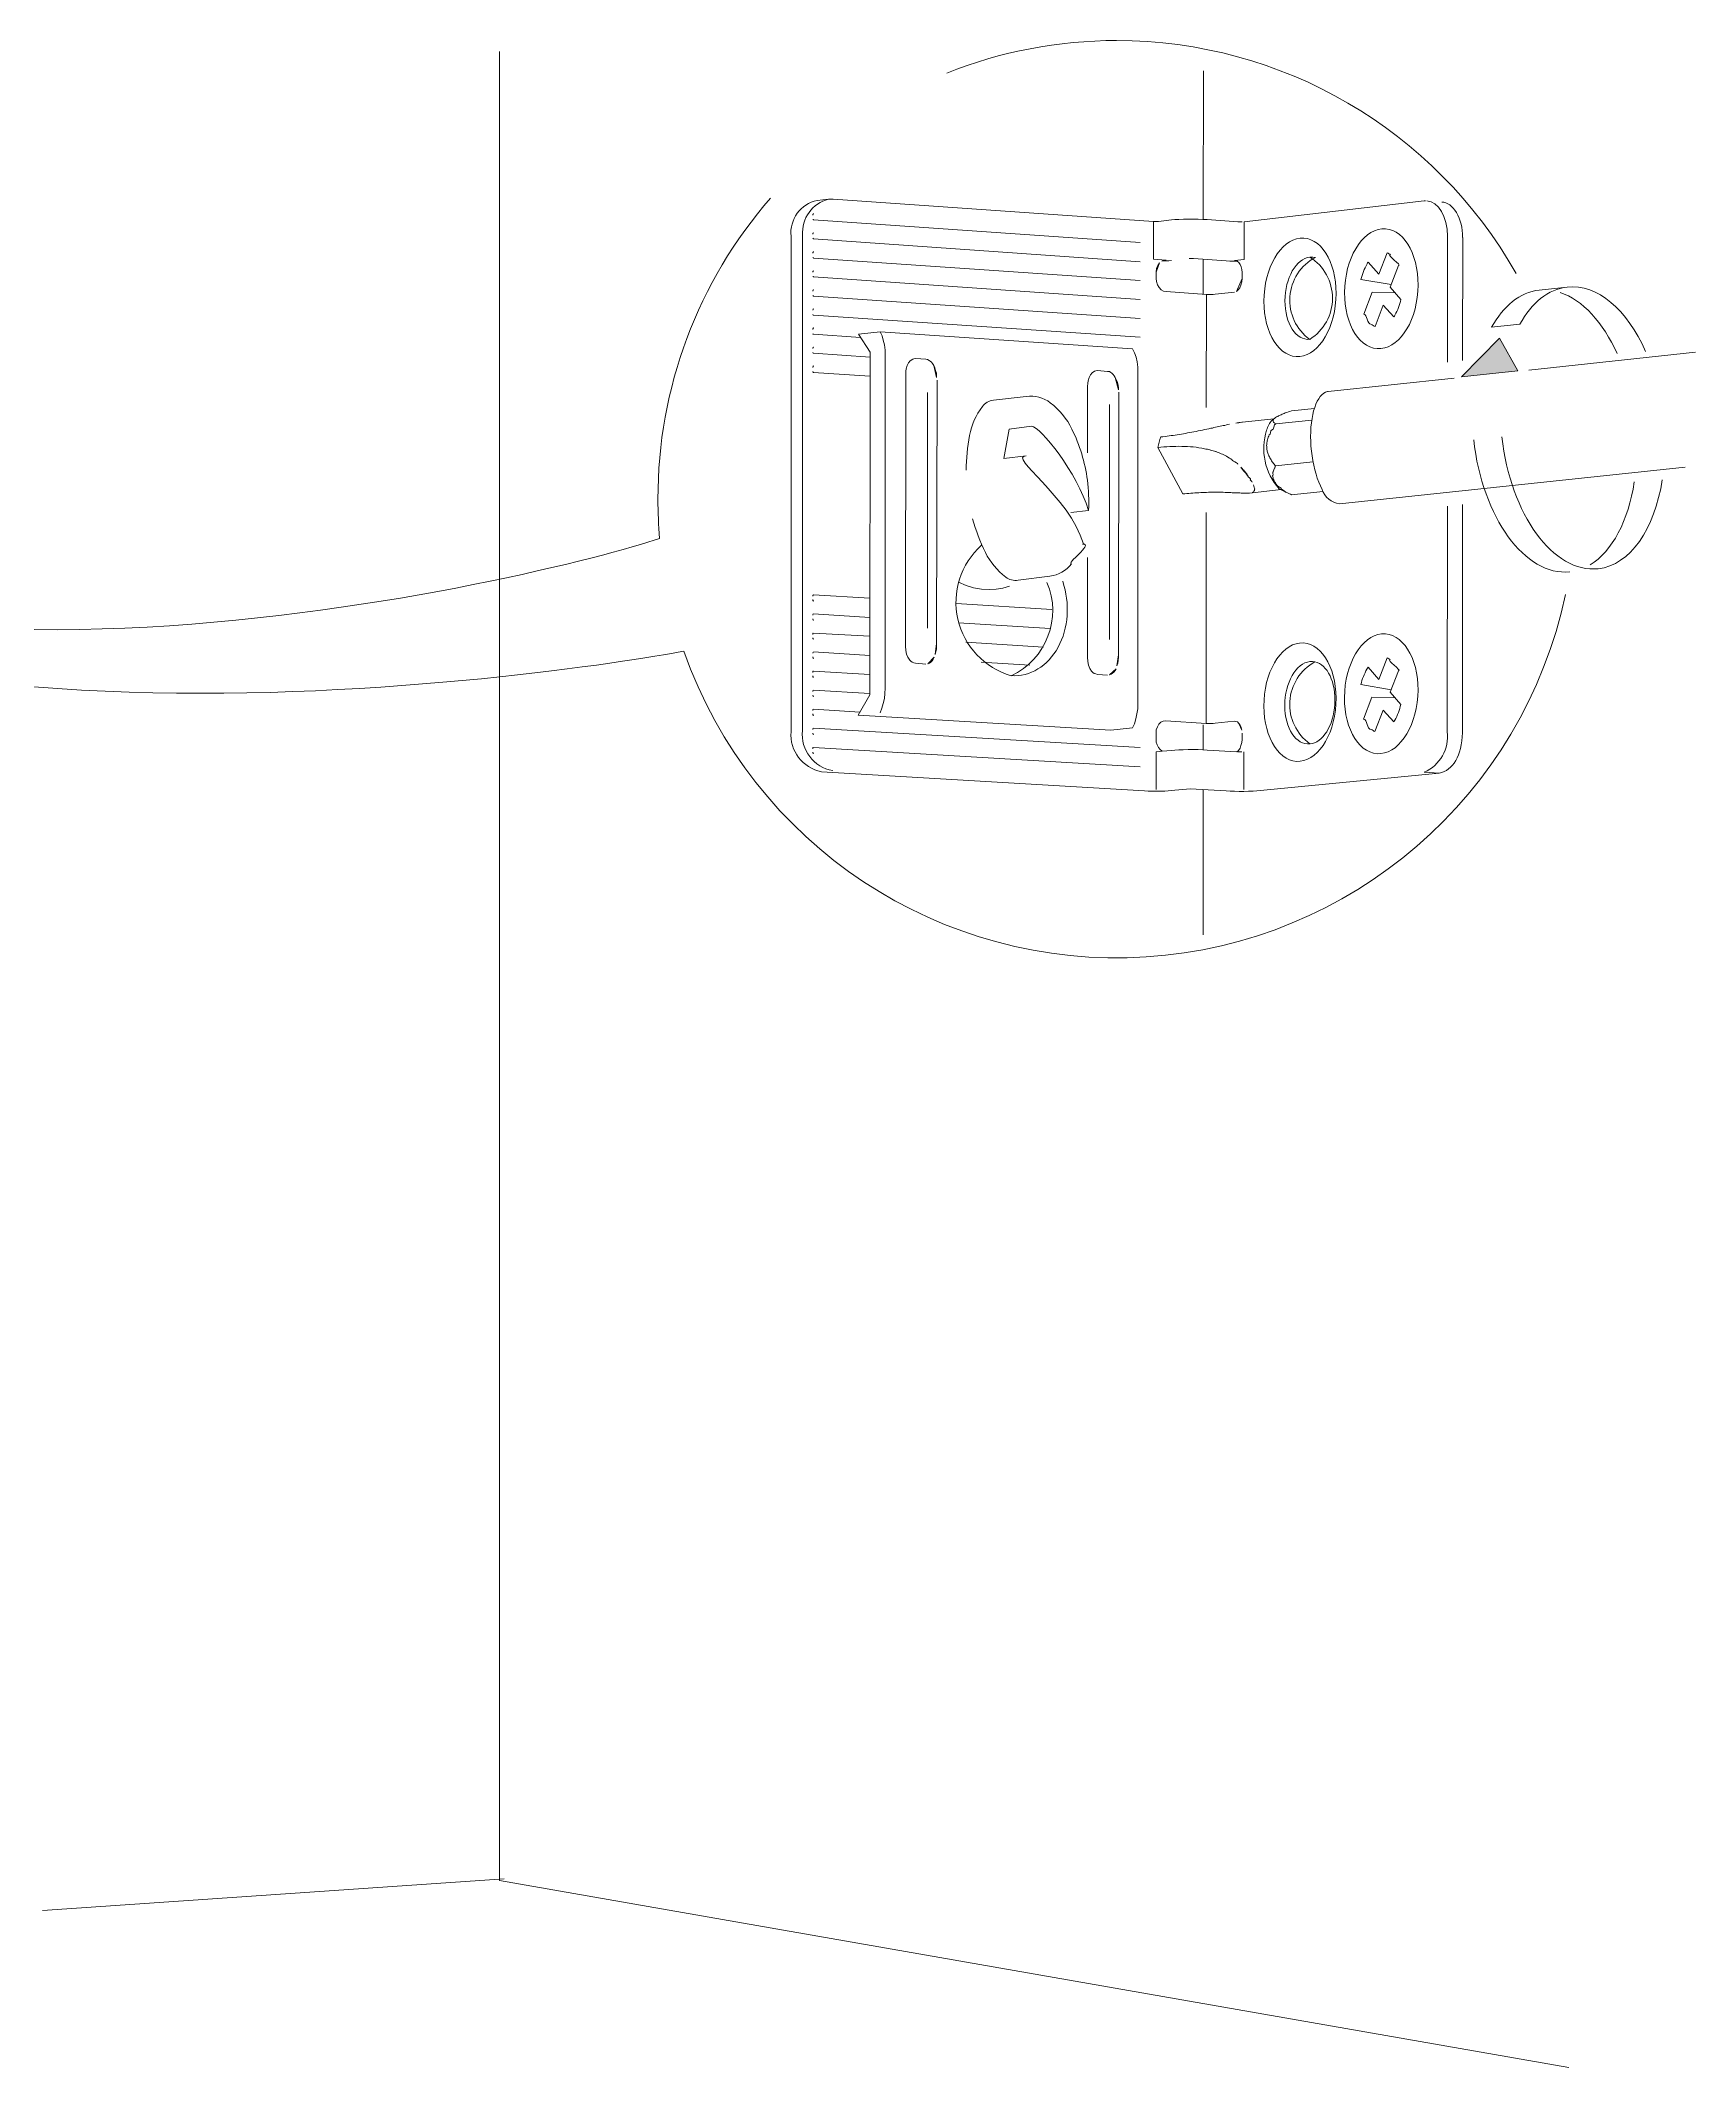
# Model space of a CAD drawing. Header units: metres. Extents: x -30.9 to 24.7, y -10.3 to 6.8.
# Drawn here: x 18.556 to 20.083, y -2.27 to -0.399 of the extents above; entities that cross this region are included whole.
import ezdxf

# ---------------------------------------------------------------- set-up
doc = ezdxf.new("R2010")
doc.units = ezdxf.units.M
doc.header["$MEASUREMENT"] = 0
doc.layers.add('PDF_Working_Num_Penna__7_Num_Penna__7', color=7, linetype='Continuous', lineweight=18)
doc.styles.add('GENERATED_STYLE_1', font='')
doc.styles.get('GENERATED_STYLE_1').set_extended_font_data('Arial')

msp = doc.modelspace()

# ---------------------------------------------------------------- hatches: boundary and pattern name
at = {"layer": 'PDF_Working_Num_Penna__7_Num_Penna__7', "linetype": 'Continuous', "lineweight": 18}
msp.add_hatch(color=7, dxfattribs=at).paths.add_polyline_path([(19.9026, -0.6737), (19.8674, -0.7094), (19.9194, -0.7037)])

# ---------------------------------------------------------------- linework, layer by layer
at = {"layer": 'PDF_Working_Num_Penna__7_Num_Penna__7', "color": 7, "linetype": 'Continuous', "lineweight": 18, "flags": 128}
for points in [[(19.9666, -2.2704), (18.9793, -2.0977), (18.9793, -0.4089)], [(19.6291, -0.4268), (19.629, -0.5639)], [(19.2872, -0.5452), (19.5829, -0.5659)], [(19.6668, -0.5661), (19.8329, -0.5469)], [(19.5707, -0.5853), (19.2693, -0.5644)], [(19.5998, -0.5644), (19.5876, -0.5659), (19.5866, -0.5659), (19.5854, -0.5659), (19.5841, -0.5659), (19.5829, -0.5659)], [(19.5996, -0.602), (19.5971, -0.6022), (19.5941, -0.6022), (19.5908, -0.6024), (19.5928, -0.6017), (19.5948, -0.6015), (19.5829, -0.6007), (19.5829, -0.5659)], [(19.5998, -0.5644), (19.6028, -0.5641), (19.6065, -0.5639), (19.6108, -0.5636), (19.6153, -0.5636), (19.6198, -0.5636), (19.6242, -0.5636), (19.6287, -0.5639), (19.6325, -0.5641), (19.6608, -0.5661)], [(19.6578, -0.602), (19.6668, -0.601), (19.6668, -0.5661)], [(19.8546, -0.5795), (19.8545, -0.6957)], [(19.5707, -0.603), (19.2693, -0.582)], [(19.8685, -0.5806), (19.8684, -0.6942)], [(19.5707, -0.6204), (19.2693, -0.5997)], [(19.5707, -0.6378), (19.2693, -0.6171)], [(19.5856, -0.6127), (19.5856, -0.6184), (19.5859, -0.6214), (19.5868, -0.6244), (19.5883, -0.6269), (19.5901, -0.6289), (19.5923, -0.6301), (19.5948, -0.6306), (19.6319, -0.6333)], [(19.6501, -0.6022), (19.62, -0.6)], [(19.629, -0.6007), (19.629, -0.6331)], [(19.6501, -0.6022), (19.6534, -0.6024), (19.6568, -0.6024), (19.6603, -0.6024), (19.6619, -0.6037), (19.663, -0.6055), (19.6641, -0.6077), (19.6646, -0.6102), (19.6648, -0.6129), (19.6648, -0.6186)], [(19.5707, -0.6553), (19.2693, -0.6348)], [(19.6319, -0.6333), (19.6318, -0.7376)], [(19.6319, -0.6333), (19.6339, -0.6333), (19.6362, -0.6333), (19.6381, -0.6333), (19.6399, -0.6331), (19.6578, -0.6311)], [(19.7771, -0.6514), (19.7849, -0.6311)], [(19.8061, -0.6316), (19.7849, -0.6312)], [(19.9651, -0.6264), (19.9391, -0.6292)], [(19.5707, -0.6727), (19.2693, -0.6525)], [(19.7876, -0.6628), (19.7952, -0.643)], [(19.3126, -0.6729), (19.2693, -0.6699)], [(19.3214, -0.6864), (19.3107, -0.6699), (19.3306, -0.6677)], [(19.3306, -0.6677), (19.3324, -0.6715), (19.3336, -0.6754), (19.3346, -0.6799), (19.3353, -0.6846), (19.3353, -0.6894)], [(19.5687, -0.7051), (19.5685, -0.7003), (19.5679, -0.6956), (19.5669, -0.6911), (19.5654, -0.6871), (19.5637, -0.6834), (19.3306, -0.6677)], [(19.8952, -0.6636), (19.9212, -0.6608)], [(19.3214, -0.6911), (19.2693, -0.6876)], [(19.3104, -1.0216), (19.3212, -1.0029), (19.3214, -0.6864)], [(19.3353, -0.6894), (19.3353, -0.9967)], [(19.3801, -0.6988), (19.3791, -0.6971), (19.3782, -0.6958), (19.3769, -0.6949), (19.3759, -0.6941), (19.3744, -0.6933), (19.3729, -0.6931), (19.3635, -0.6924), (19.3619, -0.6926), (19.3608, -0.6929), (19.3585, -0.6944), (19.3568, -0.6964), (19.3555, -0.6988), (19.3547, -0.7018), (19.3543, -0.7041), (19.3543, -0.7071), (19.354, -0.9581)], [(19.9295, -0.7031), (20.0834, -0.6865)], [(19.3212, -0.7088), (19.2693, -0.7053)], [(19.5478, -0.7098), (19.5468, -0.7083), (19.5458, -0.7071), (19.5447, -0.706), (19.5437, -0.7053), (19.5423, -0.7045), (19.5407, -0.7043), (19.5313, -0.7036), (19.5298, -0.7038), (19.5286, -0.7041), (19.5263, -0.7056), (19.5249, -0.7076), (19.5236, -0.71), (19.5226, -0.713), (19.5224, -0.7153), (19.5221, -0.7182), (19.5221, -0.7794)], [(19.5687, -0.7051), (19.5685, -1.0109)], [(19.7444, -0.7229), (19.8605, -0.7105)], [(19.3744, -0.7238), (19.3744, -0.9414)], [(19.3832, -0.7123), (19.3828, -0.9556)], [(19.551, -0.7235), (19.5507, -0.9658)], [(19.5423, -0.7349), (19.5423, -0.9519)], [(19.6651, -0.7512), (19.6942, -0.7481)], [(19.4656, -0.7823), (19.445, -0.7848), (19.4498, -0.7576), (19.4705, -0.755)], [(19.696, -0.7527), (19.7292, -0.7492)], [(19.7008, -0.8135), (19.6718, -0.8166)], [(19.7101, -0.8182), (19.7398, -0.8151)], [(19.6318, -0.8347), (19.6317, -1.0293)], [(19.8684, -0.8272), (19.8683, -1.038)], [(19.5221, -0.876), (19.5221, -0.9683)], [(19.2684, -0.9117), (19.2685, -0.9113), (19.2688, -0.9108), (19.2693, -0.9105), (19.3212, -0.9137)], [(19.4031, -0.8988), (19.41, -0.9021), (19.417, -0.9041), (19.4242, -0.9055), (19.4312, -0.9058)], [(19.4312, -0.9058), (19.4377, -0.9055), (19.444, -0.9043), (19.4502, -0.9026)], [(19.3212, -0.9314), (19.2693, -0.9282)], [(19.4893, -0.9242), (19.4009, -0.9187)], [(19.3212, -0.9489), (19.2693, -0.9459)], [(19.4875, -0.9417), (19.4031, -0.9364)], [(19.4815, -0.9588), (19.4098, -0.9543)], [(19.3212, -0.9665), (19.2693, -0.9633)], [(19.354, -0.9581), (19.3543, -0.9621), (19.355, -0.9653), (19.3562, -0.9683), (19.358, -0.9708), (19.359, -0.972), (19.3602, -0.9728), (19.3617, -0.9735), (19.3632, -0.9738), (19.3729, -0.9745)], [(19.4688, -0.9755), (19.424, -0.9728)], [(19.5221, -0.9683), (19.5224, -0.9722), (19.5231, -0.9755), (19.5243, -0.9785), (19.5259, -0.981), (19.5271, -0.9822), (19.5283, -0.9832), (19.5298, -0.9837), (19.5313, -0.9842), (19.5407, -0.9847)], [(19.2684, -0.9822), (19.2685, -0.9815), (19.2688, -0.981), (19.2693, -0.981), (19.3212, -0.9842)], [(19.3212, -1.0017), (19.2693, -0.9987)], [(19.3353, -0.9967), (19.3351, -1.0017), (19.3346, -1.0064), (19.3336, -1.0111), (19.3321, -1.0153), (19.3306, -1.0196)], [(19.7769, -1.0254), (19.7847, -1.0052)], [(19.806, -1.0056), (19.7847, -1.0052)], [(19.3122, -1.0188), (19.2693, -1.0161)], [(19.5437, -1.0355), (19.3104, -1.0216)], [(19.5685, -1.0109), (19.5685, -1.0158), (19.5677, -1.0206), (19.5667, -1.0251), (19.5654, -1.0296), (19.5637, -1.0335)], [(19.5854, -1.044), (19.5854, -1.038), (19.5856, -1.0353), (19.5866, -1.0326), (19.5881, -1.03), (19.5899, -1.0283), (19.5921, -1.0273), (19.5945, -1.0271)], [(19.5945, -1.0271), (19.6317, -1.0293), (19.6337, -1.0293), (19.6359, -1.0293), (19.6381, -1.0293), (19.6399, -1.0291)], [(19.6619, -1.0293), (19.6606, -1.028), (19.659, -1.0275), (19.6576, -1.0273), (19.6399, -1.0291)], [(19.7875, -1.0368), (19.7951, -1.017)], [(19.5707, -1.0517), (19.2693, -1.0338)], [(19.5637, -1.0335), (19.5437, -1.0355)], [(19.5996, -1.0542), (19.5911, -1.0549), (19.5891, -1.0535), (19.5876, -1.0517), (19.5864, -1.0492), (19.5856, -1.0467), (19.5854, -1.044)], [(19.629, -1.0306), (19.629, -1.0537)], [(19.6601, -1.0555), (19.6616, -1.0542), (19.663, -1.0522), (19.6638, -1.0497), (19.6646, -1.0469), (19.6648, -1.0442), (19.6648, -1.0383)], [(19.5707, -1.0694), (19.2693, -1.0515)], [(19.5911, -1.0549), (19.5854, -1.0557), (19.5854, -1.0905)], [(19.5996, -1.0542), (19.6028, -1.054), (19.6065, -1.0537), (19.6105, -1.0537), (19.615, -1.0535), (19.6198, -1.0535), (19.6242, -1.0535), (19.6285, -1.0537), (19.6325, -1.054), (19.6601, -1.0555)], [(19.6665, -1.0557), (19.6665, -1.0905)], [(19.629, -1.0903), (19.6289, -1.2246)], [(18.9837, -2.0961), (18.5572, -2.1255)]]:
    msp.add_lwpolyline(points, dxfattribs=at)
for points in [[(19.9178, -0.614, 0.270633), (19.549, -0.3988, 0.095412), (19.3921, -0.4288)], [(19.2296, -0.5442, 0.181818), (19.1255, -0.8223, 0.021111), (19.1271, -0.8585)], [(19.8544, -0.8287), (19.8543, -1.037, -0.333204), (19.8329, -1.0744), (19.8469, -1.0754), (19.6785, -1.0916), (19.675, -1.0918), (19.6708, -1.0918), (19.6665, -1.0921), (19.6621, -1.0921), (19.6578, -1.0918), (19.6539, -1.0918), (19.6501, -1.0916), (19.617, -1.0896), (19.5993, -1.0913), (19.5966, -1.0916), (19.5934, -1.0918), (19.5896, -1.0918), (19.5859, -1.0918), (19.5819, -1.0918), (19.5781, -1.0918), (19.5747, -1.0916), (19.2765, -1.0739, -0.381331), (19.2484, -1.037), (19.2484, -0.5795, -0.38256), (19.2726, -0.5464), (19.2831, -0.5452), (19.2853, -0.5452), (19.2872, -0.5452)], [(19.2831, -0.5452, 0.364433), (19.2591, -0.5786), (19.2589, -1.036, 0.393558), (19.287, -1.0729)], [(19.8025, -0.6241), (19.7746, -0.6195, -0.069945), (19.7802, -0.6051, -0.022065), (19.7813, -0.6033), (19.7912, -0.6146), (19.7988, -0.5949, -0.093355), (19.8019, -0.5966)], [(19.7952, -0.643), (19.8049, -0.654, 0.017785), (19.8059, -0.6524, 0.070013), (19.8115, -0.6378), (19.8016, -0.6265), (19.8092, -0.6066)], [(19.5066, -0.8347), (19.5231, -0.8326, 0.044632), (19.522, -0.8046, 0.08067), (19.5077, -0.7575, 0.117457), (19.4878, -0.7333, 0.199848), (19.4656, -0.7275), (19.4353, -0.7308, 0.197044), (19.4251, -0.7367, 0.116051), (19.4132, -0.7635, 0.046299), (19.4102, -0.7956)], [(20.0738, -0.7928), (19.7549, -0.8266, -0.29684), (19.7387, -0.8132), (19.7372, -0.8101), (19.7357, -0.8066), (19.7343, -0.803), (19.7331, -0.7992), (19.732, -0.7951), (19.731, -0.791), (19.7301, -0.7867), (19.7294, -0.7823), (19.7289, -0.7778), (19.7284, -0.7733), (19.7282, -0.7689), (19.7281, -0.7644), (19.7282, -0.7601), (19.7284, -0.7559), (19.7288, -0.7518), (19.7294, -0.7479), (19.7301, -0.7442), (19.7309, -0.7407), (19.7319, -0.7375), (19.733, -0.7345), (19.7342, -0.7318), (19.7356, -0.7295), (19.737, -0.7274), (19.7386, -0.7258), (19.7402, -0.7245), (19.7419, -0.7236), (19.7437, -0.723), (19.7444, -0.7229)], [(19.7098, -0.8181), (19.699, -0.8126, -0.267764), (19.6875, -0.7586, -0.147919), (19.6927, -0.7494), (19.695, -0.7475)], [(19.6957, -0.747, -0.021136), (19.6977, -0.7458, -0.032441), (19.7009, -0.7443, -0.015837), (19.7046, -0.7427, -0.002921), (19.7105, -0.7407), (19.7316, -0.7384)], [(19.5871, -0.7745, -0.072693), (19.5899, -0.7648, 0.008637), (19.605, -0.7628, 0.007381), (19.6126, -0.7615, 0.005853), (19.6204, -0.7601, 0.003304), (19.6282, -0.7585, 0.00538), (19.6361, -0.7568)], [(19.6899, -0.7629, 0.040235), (19.6883, -0.7674, 0.037136), (19.6876, -0.771, 0.039484), (19.6876, -0.7746, 0.045124), (19.6881, -0.7781, 0.039701), (19.6892, -0.7814, 0.036612), (19.691, -0.7851, 0.032278), (19.6933, -0.7885, 0.01207), (19.6958, -0.7916), (19.7303, -0.7879)], [(19.6457, -0.8159, -0.001354), (19.639, -0.8159, 0.006295), (19.632, -0.816, 0.011607), (19.6249, -0.8163, 0.007055), (19.6102, -0.8175), (19.5871, -0.7745, -0.007387), (19.5982, -0.7737, -0.017043), (19.6092, -0.7735, -0.021776), (19.6198, -0.7741, -0.027819), (19.6302, -0.7757, -0.009117), (19.6354, -0.7768)], [(19.6558, -0.786, 0.027249), (19.6504, -0.7827, 0.022994), (19.6456, -0.7803, 0.017636), (19.6406, -0.7784)], [(19.5074, -0.882, -0.200348), (19.4874, -0.8933), (19.458, -0.8972, -0.200895), (19.4466, -0.8942, -0.117271), (19.4279, -0.8715, -0.049007), (19.4161, -0.8404)], [(19.4242, -0.8649, 0.589298), (19.4516, -0.9853, 0.405703), (19.4847, -0.8991)], [(19.7275, -0.9722), (19.7297, -0.9722), (19.7321, -0.9725, 0.552038), (19.7275, -1.0482)], [(19.8024, -0.9982), (19.7745, -0.9935, -0.069945), (19.7801, -0.9792, -0.022065), (19.7812, -0.9774), (19.7911, -0.9887), (19.7987, -0.9689, -0.093355), (19.8017, -0.9706)], [(19.7951, -1.017), (19.8048, -1.028, 0.017785), (19.8058, -1.0264, 0.070013), (19.8114, -1.0118), (19.8015, -1.0005), (19.8091, -0.9807)]]:
    msp.add_lwpolyline(points, format="xyb", dxfattribs=at)
for points in [[(19.2693, -0.5586), (19.2691, -0.5589), (19.2685, -0.5591), (19.2685, -0.5599)], [(19.8329, -0.5469), (19.8341, -0.5469)], [(19.2688, -0.5639), (19.2693, -0.5644), (19.2691, -0.5644), (19.2685, -0.5639)], [(19.2693, -0.5763), (19.2691, -0.5763), (19.2685, -0.5768), (19.2685, -0.5776)], [(19.6608, -0.5661), (19.6625, -0.5661), (19.6648, -0.5661)], [(19.2688, -0.5815), (19.2693, -0.582), (19.2691, -0.5818), (19.2685, -0.5813)], [(19.2693, -0.5937), (19.2691, -0.594), (19.2685, -0.5945), (19.2685, -0.595)], [(19.2688, -0.5992), (19.2693, -0.5997), (19.2691, -0.5995), (19.2685, -0.599)], [(19.2693, -0.6114), (19.2691, -0.6114), (19.2685, -0.6119), (19.2685, -0.6127)], [(19.2688, -0.6166), (19.2693, -0.6171), (19.2691, -0.6171), (19.2685, -0.6166)], [(19.5856, -0.6127), (19.5859, -0.6094), (19.5872, -0.6064), (19.5886, -0.6042)], [(19.62, -0.6), (19.6188, -0.6), (19.6175, -0.6), (19.616, -0.6)], [(19.6593, -0.6022), (19.6578, -0.602), (19.659, -0.6022)], [(19.2693, -0.6291), (19.2688, -0.6291), (19.2685, -0.6296), (19.2685, -0.6303)], [(19.2685, -0.6343), (19.2693, -0.6348), (19.2688, -0.6346), (19.2685, -0.6341)], [(19.6648, -0.6186), (19.6646, -0.6216), (19.6638, -0.6246), (19.6628, -0.6271), (19.6613, -0.6291), (19.6596, -0.6306)], [(19.2693, -0.6466), (19.2688, -0.6468), (19.2685, -0.6473), (19.2685, -0.6478)], [(19.2685, -0.652), (19.2693, -0.6525), (19.2688, -0.6523), (19.2685, -0.6518)], [(19.2693, -0.6642), (19.2688, -0.6642), (19.2685, -0.6647), (19.2685, -0.6655)], [(19.2685, -0.6695), (19.2693, -0.6699), (19.2688, -0.6699)], [(19.8932, -0.7066), (19.9194, -0.7037), (19.9026, -0.6737), (19.8674, -0.7094)], [(19.2693, -0.6819), (19.2688, -0.6819), (19.2685, -0.6824), (19.2685, -0.6831)], [(19.2685, -0.6871), (19.2693, -0.6876), (19.2688, -0.6874), (19.2685, -0.6869)], [(19.2693, -0.6993), (19.2688, -0.6996), (19.2685, -0.7001), (19.2684, -0.7006)], [(19.2685, -0.7048), (19.2693, -0.7053), (19.2688, -0.7051), (19.2685, -0.7045)], [(19.3801, -0.6988), (19.3811, -0.7011), (19.3819, -0.7036), (19.3827, -0.706), (19.3828, -0.708), (19.3828, -0.71)], [(19.5478, -0.7098), (19.549, -0.7123), (19.5498, -0.7147), (19.5503, -0.7173), (19.5507, -0.7193), (19.5507, -0.7213)], [(19.2693, -0.9165), (19.2688, -0.9162), (19.2685, -0.9157), (19.2684, -0.915)], [(19.2684, -0.9295), (19.2685, -0.9287), (19.2688, -0.9282)], [(19.2693, -0.9339), (19.2688, -0.9339), (19.2685, -0.9334), (19.2684, -0.9327)], [(19.2684, -0.9471), (19.2685, -0.9464), (19.2688, -0.9459)], [(19.2693, -0.9516), (19.2688, -0.9513), (19.2685, -0.9508), (19.2684, -0.9504)], [(19.2684, -0.9646), (19.2685, -0.9641), (19.2688, -0.9635)], [(19.2693, -0.9693), (19.2688, -0.969), (19.2685, -0.9686), (19.2684, -0.9678)], [(19.3806, -0.9683), (19.3797, -0.97), (19.3787, -0.9715), (19.3774, -0.9728), (19.3762, -0.9738), (19.3747, -0.9743)], [(19.3828, -0.9556), (19.3828, -0.9583), (19.3827, -0.9608), (19.3822, -0.9633), (19.3814, -0.9658)], [(19.5507, -0.966), (19.5507, -0.9686), (19.5505, -0.971), (19.55, -0.9738), (19.5492, -0.9762)], [(19.2693, -0.9867), (19.2688, -0.9867), (19.2685, -0.9862), (19.2684, -0.9855)], [(19.5485, -0.9788), (19.5476, -0.9805), (19.5465, -0.982), (19.5453, -0.983), (19.5441, -0.984), (19.5425, -0.9845)], [(19.2684, -0.9999), (19.2685, -0.9991), (19.2688, -0.9987)], [(19.2693, -1.0044), (19.2688, -1.0042), (19.2685, -1.0037), (19.2684, -1.0031)], [(19.2684, -1.0173), (19.2684, -1.0169), (19.2688, -1.0164)], [(19.2693, -1.0221), (19.2688, -1.0218), (19.2684, -1.0213), (19.2684, -1.0206)], [(19.6619, -1.0293), (19.663, -1.0311), (19.6641, -1.0331), (19.6646, -1.0355)], [(19.2684, -1.035), (19.2684, -1.0343), (19.2688, -1.0338)], [(19.2693, -1.0395), (19.2688, -1.0395), (19.2684, -1.039), (19.2684, -1.0383)], [(19.2684, -1.0527), (19.2684, -1.052), (19.2688, -1.0515)], [(19.2693, -1.0572), (19.2688, -1.0569), (19.2684, -1.0564), (19.2684, -1.056)], [(19.6608, -1.0557), (19.6625, -1.0557), (19.6646, -1.0557)]]:
    msp.add_lwpolyline(points, close=True, dxfattribs=at)
for points in [[(19.7275, -0.5987), (19.73, -0.5987), (19.7326, -0.599, 0.555003), (19.7273, -0.6747, 0.550262)], [(19.6646, -0.7513, 0.030266), (19.659, -0.7521, 0.010167)], [(19.6706, -0.8012, 0.014899), (19.6686, -0.7983, 0.019148), (19.6663, -0.7955, 0.015346), (19.6636, -0.7927, 0.024994)], [(19.6684, -0.8167, 0.01781), (19.6715, -0.8166, 0.043552)], [(19.676, -0.8112, 0.02148), (19.6753, -0.8091, 0.013804)]]:
    msp.add_lwpolyline(points, format="xyb", close=True, dxfattribs=at)
at = {"layer": 'PDF_Working_Num_Penna__7_Num_Penna__7', "color": 7, "linetype": 'Continuous', "lineweight": 18}
for centre, radius, start, end in [((19.6086, -0.5866), 0.1722, 281.109, 283.0392), ((19.7089, -0.8006), 0.0158, 153.5672, 166.4334), ((19.7145, -0.7935), 0.0236, 216.8852, 224.0131), ((19.7219, -0.786), 0.0339, 231.6684, 239.4148), ((19.5491, -0.8222), 0.4236, 199.3605, 348.0054)]:
    msp.add_arc(centre, radius, start, end, dxfattribs=at)
for centre, major_axis, ratio, start_param, end_param in [((19.8308, -0.5872), (0.0056, 0.0402), 0.574123, 4.984116, 6.328221), ((19.8503, -0.5787), (-0.0017, 0.0307), 0.58795, 4.619271, 6.245515), ((19.7275, -0.6367), (0.0024, 0.038), 0.604461, 0.102044, 3.239544), ((19.4509, -0.92), (-0.0092, 0.0649), 0.797462, 2.97895, 4.941386), ((19.7276, -1.0102), (0.0025, 0.0381), 0.608711, 0.113126, 3.246769), ((19.7282, -1.0103), (0.0024, 0.0379), 0.586617, 3.219157, 6.216997), ((19.8084, -0.98), (-0.043, 0.0939), 0.445628, 3.039738, 3.861199)]:
    msp.add_ellipse(centre, major_axis=major_axis, ratio=ratio, start_param=start_param, end_param=end_param, dxfattribs=at)
for centre, major_axis, ratio in [((19.7183, -0.6359), (0.0035, 0.0547), 0.60561), ((19.7934, -0.628), (0.0038, 0.0553), 0.610375), ((19.7183, -1.0097), (0.0031, 0.0547), 0.606708), ((19.7933, -1.002), (0.0038, 0.0553), 0.610375)]:
    msp.add_ellipse(centre, major_axis=major_axis, ratio=ratio, dxfattribs=at)
for points in [[(19.8092, -0.6066), (19.8132, -0.6066), (19.7974, -0.5966), (19.8019, -0.5966)], [(19.9391, -0.6292), (19.9212, -0.6312), (19.906, -0.6439), (19.8952, -0.6636)], [(19.9391, -0.6292), (19.9212, -0.6312), (19.906, -0.6439), (19.8952, -0.6636)], [(19.9212, -0.6608), (19.932, -0.6411), (19.9472, -0.6283), (19.9651, -0.6264)], [(19.9212, -0.6608), (19.932, -0.6411), (19.9472, -0.6283), (19.9651, -0.6264)], [(19.9585, -0.6314), (19.9791, -0.6382), (19.998, -0.659), (20.0111, -0.6879)], [(20.0374, -0.6858), (20.0203, -0.6475), (19.993, -0.6233), (19.9651, -0.6264)], [(19.7771, -0.6514), (19.7808, -0.6514), (19.7799, -0.6609), (19.7842, -0.6609)], [(19.7842, -0.6609), (19.7854, -0.6609), (19.7863, -0.6628), (19.7876, -0.6628)], [(19.6936, -0.7491), (19.6939, -0.7491), (19.6938, -0.7481), (19.6943, -0.7481)], [(19.6943, -0.7481), (19.6949, -0.7481), (19.695, -0.747), (19.6957, -0.747)], [(19.4705, -0.755), (19.4783, -0.755), (19.5129, -0.7981), (19.5231, -0.8326)], [(19.6361, -0.7568), (19.638, -0.7568), (19.6398, -0.7555), (19.6417, -0.7555)], [(19.6474, -0.7543), (19.6494, -0.7543), (19.6512, -0.7531), (19.6532, -0.7531)], [(19.6646, -0.7513), (19.6648, -0.7513), (19.665, -0.7512), (19.6651, -0.7512)], [(19.6899, -0.7629), (19.6915, -0.7629), (19.6905, -0.7586), (19.6921, -0.7586)], [(19.6921, -0.7586), (19.6945, -0.7586), (19.6937, -0.7527), (19.696, -0.7527)], [(19.6938, -0.7511), (19.6942, -0.7511), (19.6931, -0.7501), (19.6934, -0.7501)], [(19.6934, -0.7501), (19.6938, -0.7501), (19.6932, -0.7491), (19.6936, -0.7491)], [(19.6947, -0.752), (19.6952, -0.752), (19.6934, -0.7511), (19.6938, -0.7511)], [(19.696, -0.7527), (19.6966, -0.7527), (19.6943, -0.752), (19.6947, -0.752)], [(19.9047, -0.7646), (19.9126, -0.8364), (19.9523, -0.891), (19.9935, -0.8865)], [(19.1271, -0.8585), (19.0293, -0.8921), (18.3127, -1.0702), (18.0796, -0.7774)], [(18.0796, -0.7774), (18.241, -1.1061), (19.0488, -0.9819), (19.1494, -0.9626)], [(19.5183, -0.8636), (19.5058, -0.8201), (19.4478, -0.7823), (19.4656, -0.7823)], [(19.6406, -0.7784), (19.6424, -0.7784), (19.6337, -0.7768), (19.6354, -0.7768)], [(19.6607, -0.7899), (19.6629, -0.7899), (19.6537, -0.786), (19.6558, -0.786)], [(19.9675, -0.8893), (19.9263, -0.8938), (19.8865, -0.8392), (19.8787, -0.7674)], [(19.6725, -0.804), (19.6736, -0.804), (19.6695, -0.8012), (19.6706, -0.8012)], [(19.674, -0.8065), (19.6748, -0.8065), (19.6714, -0.804), (19.6725, -0.804)], [(19.6934, -0.8029), (19.6942, -0.8029), (19.6922, -0.8005), (19.6931, -0.8005)], [(19.6931, -0.8005), (19.6943, -0.8005), (19.6923, -0.7969), (19.6936, -0.7969)], [(19.6943, -0.8053), (19.6951, -0.8053), (19.6926, -0.8029), (19.6934, -0.8029)], [(19.6948, -0.7936), (19.6956, -0.7936), (19.6951, -0.7916), (19.6958, -0.7916)], [(19.9935, -0.8865), (20.0233, -0.8832), (20.0457, -0.8499), (20.0528, -0.8044)], [(19.6457, -0.8159), (19.648, -0.8159), (19.6502, -0.8162), (19.6523, -0.8162)], [(19.6523, -0.8162), (19.6538, -0.8162), (19.6553, -0.8163), (19.6567, -0.8163)], [(19.6567, -0.8163), (19.6581, -0.8163), (19.6595, -0.8165), (19.6609, -0.8165)], [(19.6609, -0.8165), (19.6622, -0.8165), (19.6636, -0.8166), (19.6649, -0.8166)], [(19.6649, -0.8166), (19.6661, -0.8166), (19.6673, -0.8167), (19.6684, -0.8167)], [(19.674, -0.8161), (19.6746, -0.8161), (19.6749, -0.8154), (19.6754, -0.8154)], [(19.6764, -0.813), (19.6769, -0.813), (19.6754, -0.8112), (19.676, -0.8112)], [(19.6754, -0.8154), (19.6759, -0.8154), (19.6757, -0.8143), (19.6762, -0.8143)], [(19.6762, -0.8143), (19.6767, -0.8143), (19.6759, -0.813), (19.6764, -0.813)], [(19.6957, -0.8076), (19.6967, -0.8076), (19.6934, -0.8053), (19.6943, -0.8053)], [(19.7009, -0.8126), (19.7023, -0.8126), (19.6962, -0.8099), (19.6976, -0.8099)], [(19.7101, -0.8182), (19.7122, -0.8182), (19.7026, -0.8152), (19.7046, -0.8152)], [(20.0269, -0.8063), (20.0215, -0.8421), (20.0066, -0.8706), (19.9861, -0.8829)], [(19.5176, -0.8637), (19.5285, -0.8637), (19.5015, -0.882), (19.5074, -0.882)], [(19.8091, -0.9807), (19.8131, -0.9807), (19.7973, -0.9706), (19.8017, -0.9706)], [(19.7769, -1.0254), (19.7807, -1.0254), (19.7798, -1.035), (19.7841, -1.035)], [(19.7841, -1.035), (19.7853, -1.035), (19.7861, -1.0368), (19.7875, -1.0368)]]:
    msp.add_open_spline(points, degree=3, dxfattribs=at)

# ---------------------------------------------------------------- texts
at = {"layer": 'PDF_Working_Num_Penna__7_Num_Penna__7', "color": 7, "linetype": 'Continuous', "lineweight": 18, "insert": (19.2443, -0.5186), "char_height": 0.0000077, "attachment_point": 7, "style": 'GENERATED_STYLE_1'}
msp.add_mtext('\\A1;{\\pql;\\fArial|b0|i0|c0|p34;2x}', dxfattribs=at)

doc.saveas('drawing.dxf')
